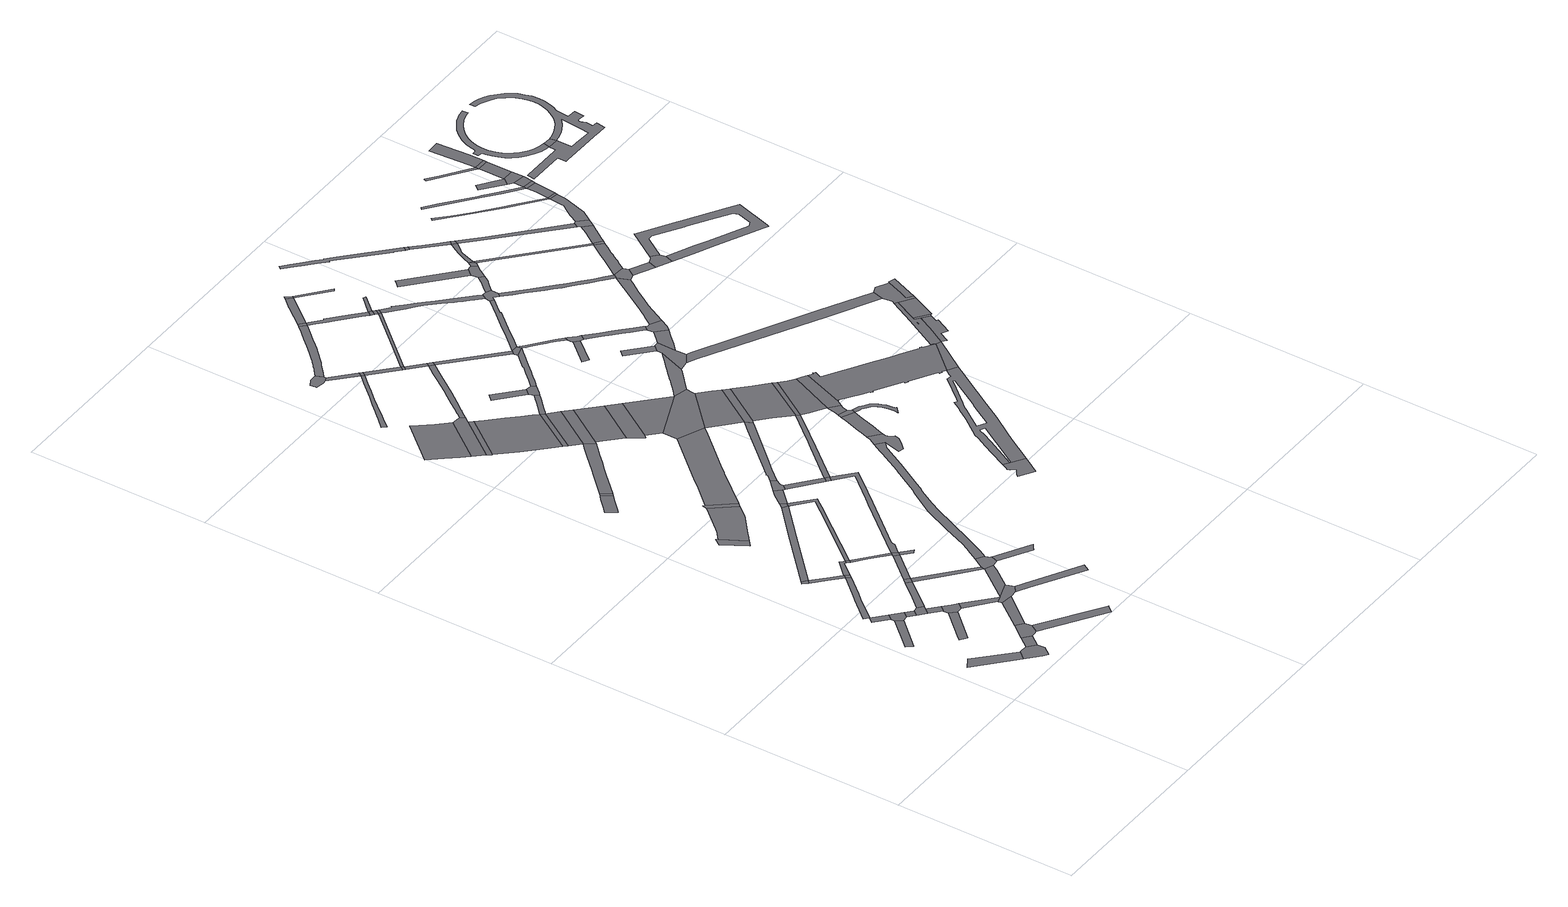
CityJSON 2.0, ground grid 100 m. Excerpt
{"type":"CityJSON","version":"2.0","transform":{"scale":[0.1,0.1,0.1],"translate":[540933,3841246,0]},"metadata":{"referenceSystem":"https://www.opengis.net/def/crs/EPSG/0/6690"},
"CityObjects":{
"road1":{"type":"Road","attributes":{"RoadStructureAttribute.sectionType":"1"},"geometry":[{"type":"MultiSurface","lod":"1","boundaries":[[[0,1,2,3,4,5]]]}]},
"road2":{"type":"Road","geometry":[{"type":"MultiSurface","lod":"1","boundaries":[[[6,7,8,9]]]}]},
"road3":{"type":"Road","geometry":[{"type":"MultiSurface","lod":"1","boundaries":[[[10,11,5,4,12,13,14,15,16,17,18]]]}]},
"road4":{"type":"Road","attributes":{"RoadStructureAttribute.sectionType":"1"},"geometry":[{"type":"MultiSurface","lod":"1","boundaries":[[[19,20,21,22]]]}]},
"road5":{"type":"Road","attributes":{"RoadStructureAttribute.sectionType":"1"},"geometry":[{"type":"MultiSurface","lod":"1","boundaries":[[[23,18,17,24]]]}]},
"road6":{"type":"Road","geometry":[{"type":"MultiSurface","lod":"1","boundaries":[[[22,21,25,6,9,26,27,28]]]}]},
"road7":{"type":"Road","geometry":[{"type":"MultiSurface","lod":"1","boundaries":[[[29,30,31,32,33,34,35,36]]]}]},
"road8":{"type":"Road","attributes":{"RoadStructureAttribute.sectionType":"1"},"geometry":[{"type":"MultiSurface","lod":"1","boundaries":[[[28,27,37,38]]]}]},
"road9":{"type":"Road","geometry":[{"type":"MultiSurface","lod":"1","boundaries":[[[39,23,24,40,41,42,43]]]}]},
"road10":{"type":"Road","geometry":[{"type":"MultiSurface","lod":"1","boundaries":[[[44,38,37,45,46,47]]]}]},
"road11":{"type":"Road","attributes":{"RoadStructureAttribute.sectionType":"1"},"geometry":[{"type":"MultiSurface","lod":"1","boundaries":[[[48,49,50,51,19,52,53,54]]]}]},
"road12":{"type":"Road","attributes":{"RoadStructureAttribute.sectionType":"1"},"geometry":[{"type":"MultiSurface","lod":"1","boundaries":[[[46,45,55,56]]]}]},
"road13":{"type":"Road","geometry":[{"type":"MultiSurface","lod":"1","boundaries":[[[57,58,59,60]]]}]},
"road14":{"type":"Road","geometry":[{"type":"MultiSurface","lod":"1","boundaries":[[[61,62,56,55,63,64,29,36,65,66,67]]]}]},
"road15":{"type":"Road","attributes":{"RoadStructureAttribute.sectionType":"1"},"geometry":[{"type":"MultiSurface","lod":"1","boundaries":[[[68,60,59,69,48,70]]]}]},
"road16":{"type":"Road","attributes":{"RoadStructureAttribute.sectionType":"1"},"geometry":[{"type":"MultiSurface","lod":"1","boundaries":[[[71,72,73,44,47,74,75,76]]]}]},
"road17":{"type":"Road","attributes":{"RoadStructureAttribute.sectionType":"1"},"geometry":[{"type":"MultiSurface","lod":"1","boundaries":[[[77,39,43,78]]]}]},
"road18":{"type":"Road","attributes":{"RoadStructureAttribute.sectionType":"1"},"geometry":[{"type":"MultiSurface","lod":"1","boundaries":[[[79,80,67,66,81,82]]]}]},
"road19":{"type":"Road","attributes":{"RoadStructureAttribute.sectionType":"1"},"geometry":[{"type":"MultiSurface","lod":"1","boundaries":[[[83,84,85,86,42,41]]]}]},
"road20":{"type":"Road","geometry":[{"type":"MultiSurface","lod":"1","boundaries":[[[70,48,54,87]]]}]},
"road21":{"type":"Road","geometry":[{"type":"MultiSurface","lod":"1","boundaries":[[[88,71,76,89]]]}]},
"road22":{"type":"Road","attributes":{"RoadStructureAttribute.sectionType":"1"},"geometry":[{"type":"MultiSurface","lod":"1","boundaries":[[[90,91,70,87,92,93,94]]]}]},
"road23":{"type":"Road","geometry":[{"type":"MultiSurface","lod":"1","boundaries":[[[95,96,82,81,97,98,77,78,99,100,101,102]]]}]},
"road24":{"type":"Road","geometry":[{"type":"MultiSurface","lod":"1","boundaries":[[[103,104,105,106,107]]]}]},
"road25":{"type":"Road","geometry":[{"type":"MultiSurface","lod":"1","boundaries":[[[94,93,108,109]]]}]},
"road26":{"type":"Road","attributes":{"RoadStructureAttribute.sectionType":"1"},"geometry":[{"type":"MultiSurface","lod":"1","boundaries":[[[110,88,89,111]]]}]},
"road27":{"type":"Road","attributes":{"RoadStructureAttribute.sectionType":"1"},"geometry":[{"type":"MultiSurface","lod":"1","boundaries":[[[112,113,89,76,114,115,116,117]]]}]},
"road28":{"type":"Road","attributes":{"RoadStructureAttribute.sectionType":"1"},"geometry":[{"type":"MultiSurface","lod":"1","boundaries":[[[118,119,120,57,60,121,122,123]]]}]},
"road29":{"type":"Road","attributes":{"RoadStructureAttribute.sectionType":"1"},"geometry":[{"type":"MultiSurface","lod":"1","boundaries":[[[124,109,108,125,126,127]]]}]},
"road30":{"type":"Road","attributes":{"RoadStructureAttribute.sectionType":"1"},"geometry":[{"type":"MultiSurface","lod":"1","boundaries":[[[128,129,82,96,130,131]]]}]},
"road31":{"type":"Road","attributes":{"RoadStructureAttribute.sectionType":"1"},"geometry":[{"type":"MultiSurface","lod":"1","boundaries":[[[132,133,134,135,136,137,138,139]]]}]},
"road32":{"type":"Road","attributes":{"RoadStructureAttribute.sectionType":"1"},"geometry":[{"type":"MultiSurface","lod":"1","boundaries":[[[140,141,142,143,107,106,144,145,146,147]]]}]},
"road33":{"type":"Road","geometry":[{"type":"MultiSurface","lod":"1","boundaries":[[[127,126,110,111,148]]]}]},
"road34":{"type":"Road","geometry":[{"type":"MultiSurface","lod":"1","boundaries":[[[149,150,151,152,148,111]]]}]},
"road35":{"type":"Road","geometry":[{"type":"MultiSurface","lod":"1","boundaries":[[[153,154,155,156,157,158,159,102,101]]]}]},
"road36":{"type":"Road","geometry":[{"type":"MultiSurface","lod":"1","boundaries":[[[160,132,139,161]]]}]},
"road37":{"type":"Road","geometry":[{"type":"MultiSurface","lod":"1","boundaries":[[[162,163,117,116,128,131,164,165,166,167,168,169]]]}]},
"road38":{"type":"Road","attributes":{"RoadStructureAttribute.sectionType":"1"},"geometry":[{"type":"MultiSurface","lod":"1","boundaries":[[[170,171,172,173,123,174,175,176,177,94,109]]]}]},
"road39":{"type":"Road","geometry":[{"type":"MultiSurface","lod":"1","boundaries":[[[178,140,147,179,180]]]}]},
"road40":{"type":"Road","geometry":[{"type":"MultiSurface","lod":"1","boundaries":[[[181,182,183,184,166,165]]]}]},
"road41":{"type":"Road","attributes":{"function":"2","RoadStructureAttribute.sectionType":"1"},"geometry":[{"type":"MultiSurface","lod":"1","boundaries":[[[185,186,187,188,189,190,191,192,193]]]}]},
"road42":{"type":"Road","geometry":[{"type":"MultiSurface","lod":"1","boundaries":[[[194,118,123,173]]]}]},
"road43":{"type":"Road","geometry":[{"type":"MultiSurface","lod":"1","boundaries":[[[195,196,197,198,199,200,201,160,161,202,203,204,205,206,207,208,209,210,211]]]}]},
"road44":{"type":"Road","attributes":{"RoadStructureAttribute.sectionType":"1"},"geometry":[{"type":"MultiSurface","lod":"1","boundaries":[[[212,213,194,173,214]]]}]},
"road45":{"type":"Road","geometry":[{"type":"MultiSurface","lod":"1","boundaries":[[[215,193,192,216,217,218,219,220]]]}]},
"road46":{"type":"Road","geometry":[{"type":"MultiSurface","lod":"1","boundaries":[[[217,216,221,222,223]]]}]},
"road47":{"type":"Road","attributes":{"RoadStructureAttribute.sectionType":"1"},"geometry":[{"type":"MultiSurface","lod":"1","boundaries":[[[224,225,226,227,228,229,230,231,232,233,234,235,236,237,238,239,127,148]]]}]},
"road48":{"type":"Road","geometry":[{"type":"MultiSurface","lod":"1","boundaries":[[[240,212,214,241,242,243,244]]]}]},
"road49":{"type":"Road","attributes":{"function":"2","RoadStructureAttribute.sectionType":"1"},"geometry":[{"type":"MultiSurface","lod":"1","boundaries":[[[245,246,247,248,223,222,249,250,251,252]]]}]},
"road50":{"type":"Road","geometry":[{"type":"MultiSurface","lod":"1","boundaries":[[[253,254,255,256,180,179,257,258,259,260,261,262,263]]]}]},
"road51":{"type":"Road","attributes":{"RoadStructureAttribute.sectionType":"1"},"geometry":[{"type":"MultiSurface","lod":"1","boundaries":[[[242,241,264,265]]]}]},
"road52":{"type":"Road","attributes":{"RoadStructureAttribute.sectionType":"1"},"geometry":[{"type":"MultiSurface","lod":"1","boundaries":[[[266,267,268,269,270,271,272,273,274,275,276,277,278,279,280,281,282,283,284,285]]]}]},
"road53":{"type":"Road","attributes":{"RoadStructureAttribute.sectionType":"1"},"geometry":[{"type":"MultiSurface","lod":"1","boundaries":[[[286,287,288,289,290,291,292,293,294,295,296,297,298,162,169,299,300,301,302,303,304,305,306,307,308,309,310,311,312,313,314]]]}]},
"road54":{"type":"Road","geometry":[{"type":"MultiSurface","lod":"1","boundaries":[[[252,251,315,316]]]}]},
"road55":{"type":"Road","geometry":[{"type":"MultiSurface","lod":"1","boundaries":[[[265,264,235,234]]]}]},
"road56":{"type":"Road","attributes":{"function":"2","RoadStructureAttribute.sectionType":"1"},"geometry":[{"type":"MultiSurface","lod":"1","boundaries":[[[316,315,195,317]]]}]},
"road57":{"type":"Road","geometry":[{"type":"MultiSurface","lod":"1","boundaries":[[[318,319,320,321,322,323,324,325,326,327,328]]]}]},
"road58":{"type":"Road","geometry":[{"type":"MultiSurface","lod":"1","boundaries":[[[317,195,211,329,330]]]}]},
"road59":{"type":"Road","attributes":{"RoadStructureAttribute.sectionType":"1"},"geometry":[{"type":"MultiSurface","lod":"1","boundaries":[[[331,326,325,266,332]]]}]},
"road60":{"type":"Road","attributes":{"function":"2","RoadStructureAttribute.sectionType":"1"},"geometry":[{"type":"MultiSurface","lod":"1","boundaries":[[[330,329,333,334]]]}]},
"road61":{"type":"Road","attributes":{"RoadStructureAttribute.sectionType":"1"},"geometry":[{"type":"MultiSurface","lod":"1","boundaries":[[[335,336,337,338,339,340,341,342,343,240,244,344,345,346,347,348]]]}]},
"road62":{"type":"Road","attributes":{"RoadStructureAttribute.sectionType":"1"},"geometry":[{"type":"MultiSurface","lod":"1","boundaries":[[[349,350,351,352,353,354,355,356,357,220,219,358,359,360,361,362,363,364,365,366]]]}]},
"road63":{"type":"Road","geometry":[{"type":"MultiSurface","lod":"1","boundaries":[[[332,266,285,367]]]}]},
"road64":{"type":"Road","geometry":[{"type":"MultiSurface","lod":"1","boundaries":[[[334,333,368,369,370]]]}]},
"road65":{"type":"Road","attributes":{"RoadStructureAttribute.sectionType":"1"},"geometry":[{"type":"MultiSurface","lod":"1","boundaries":[[[371,372,373,374,252,316,375,376,377,378,379,380]]]}]},
"road66":{"type":"Road","geometry":[{"type":"MultiSurface","lod":"1","boundaries":[[[381,382,383,384]]]}]},
"road67":{"type":"Road","attributes":{"RoadStructureAttribute.sectionType":"1"},"geometry":[{"type":"MultiSurface","lod":"1","boundaries":[[[367,285,385,386]]]}]},
"road68":{"type":"Road","attributes":{"RoadStructureAttribute.sectionType":"1"},"geometry":[{"type":"MultiSurface","lod":"1","boundaries":[[[387,388,389,390,265,234,391,392,393,394]]]}]},
"road69":{"type":"Road","geometry":[{"type":"MultiSurface","lod":"1","boundaries":[[[386,385,395,396]]]}]},
"road70":{"type":"Road","attributes":{"RoadStructureAttribute.sectionType":"1"},"geometry":[{"type":"MultiSurface","lod":"1","boundaries":[[[397,398,399,400,401,402,403,404,405,406,407,408,409,410,411,328,327,412,413,414,415,416,417,418,419,420,421,422,423,424,425,426]]]}]},
"road71":{"type":"Road","geometry":[{"type":"MultiSurface","lod":"1","boundaries":[[[384,383,427,371,380,428,429,430,431,432,433]]]}]},
"road72":{"type":"Road","attributes":{"function":"2","RoadStructureAttribute.sectionType":"1"},"geometry":[{"type":"MultiSurface","lod":"1","boundaries":[[[434,370,369,435,436]]]}]},
"road73":{"type":"Road","attributes":{"RoadStructureAttribute.sectionType":"1"},"geometry":[{"type":"MultiSurface","lod":"1","boundaries":[[[396,395,349,437]]]}]},
"road74":{"type":"Road","geometry":[{"type":"MultiSurface","lod":"1","boundaries":[[[436,435,253,263,438,439,440]]]}]},
"road75":{"type":"Road","geometry":[{"type":"MultiSurface","lod":"1","boundaries":[[[437,349,366,441]]]}]},
"road76":{"type":"Road","attributes":{"function":"2","RoadStructureAttribute.sectionType":"1"},"geometry":[{"type":"MultiSurface","lod":"1","boundaries":[[[442,438,263,443,335,444]]]}]},
"road77":{"type":"Road","geometry":[{"type":"MultiSurface","lod":"1","boundaries":[[[445,446,447,448,449,450,451,452,453,454,455,456]]]}]},
"road78":{"type":"Road","geometry":[{"type":"MultiSurface","lod":"1","boundaries":[[[457,458,286,314,459,460,461,462,463,464,465,466,467,468]]]}]},
"road79":{"type":"Road","attributes":{"RoadStructureAttribute.sectionType":"1"},"geometry":[{"type":"MultiSurface","lod":"1","boundaries":[[[441,366,469,470]]]}]},
"road80":{"type":"Road","attributes":{"RoadStructureAttribute.sectionType":"1"},"geometry":[{"type":"MultiSurface","lod":"1","boundaries":[[[471,472,473,474,475,476,477,478,479,480,481,482,483,484,485,486,487,488,489,490,491,433,432]]]}]},
"road81":{"type":"Road","geometry":[{"type":"MultiSurface","lod":"1","boundaries":[[[492,397,426,493]]]}]},
"road82":{"type":"Road","geometry":[{"type":"MultiSurface","lod":"1","boundaries":[[[444,335,348,494,495]]]}]},
"road83":{"type":"Road","attributes":{"RoadStructureAttribute.sectionType":"1"},"geometry":[{"type":"MultiSurface","lod":"1","boundaries":[[[496,497,386,396,498]]]}]},
"road84":{"type":"Road","attributes":{"RoadStructureAttribute.sectionType":"1"},"geometry":[{"type":"MultiSurface","lod":"1","boundaries":[[[499,500,501,502,457,468,503,504,505,506,507]]]}]},
"road85":{"type":"Road","attributes":{"function":"2","RoadStructureAttribute.sectionType":"1"},"geometry":[{"type":"MultiSurface","lod":"1","boundaries":[[[508,509,495,494,510,387,511]]]}]},
"road86":{"type":"Road","attributes":{"RoadStructureAttribute.sectionType":"1"},"geometry":[{"type":"MultiSurface","lod":"1","boundaries":[[[512,513,514,515,516,517,518,519,492,493,520,521,522,523,524,525,526,527]]]}]},
"road87":{"type":"Road","attributes":{"RoadStructureAttribute.sectionType":"1"},"geometry":[{"type":"MultiSurface","lod":"1","boundaries":[[[528,529,530,531,532,493,426,533,534,535,536,537,538,539]]]}]},
"road88":{"type":"Road","geometry":[{"type":"MultiSurface","lod":"1","boundaries":[[[540,499,507,541,542,543]]]}]},
"road89":{"type":"Road","geometry":[{"type":"MultiSurface","lod":"1","boundaries":[[[470,469,485,484,544]]]}]},
"road90":{"type":"Road","attributes":{"RoadStructureAttribute.sectionType":"1"},"geometry":[{"type":"MultiSurface","lod":"1","boundaries":[[[545,546,547,540,543,548,549]]]}]},
"road91":{"type":"Road","geometry":[{"type":"MultiSurface","lod":"1","boundaries":[[[511,387,394,550]]]}]},
"road92":{"type":"Road","attributes":{"RoadStructureAttribute.sectionType":"1"},"geometry":[{"type":"MultiSurface","lod":"1","boundaries":[[[551,552,553,554,555,556,557,558,559,560,436,440,561,562,563]]]}]},
"road93":{"type":"Road","attributes":{"function":"2","RoadStructureAttribute.sectionType":"1"},"geometry":[{"type":"MultiSurface","lod":"1","boundaries":[[[564,550,394,565,566,567,545,568]]]}]},
"road94":{"type":"Road","attributes":{"RoadStructureAttribute.sectionType":"1"},"geometry":[{"type":"MultiSurface","lod":"1","boundaries":[[[569,570,571,572,573,574,575,576,577,578,579,580,581,582,583,584,585,586,587,588,589,590,541,507]]]}]},
"road95":{"type":"Road","geometry":[{"type":"MultiSurface","lod":"1","boundaries":[[[539,538,591,592]]]}]},
"road96":{"type":"Road","geometry":[{"type":"MultiSurface","lod":"1","boundaries":[[[593,512,527,594]]]}]},
"road97":{"type":"Road","geometry":[{"type":"MultiSurface","lod":"1","boundaries":[[[595,596,597,598,599,600]]]}]},
"road98":{"type":"Road","attributes":{"RoadStructureAttribute.sectionType":"1"},"geometry":[{"type":"MultiSurface","lod":"1","boundaries":[[[592,591,496,601]]]}]},
"road99":{"type":"Road","attributes":{"RoadStructureAttribute.sectionType":"1"},"geometry":[{"type":"MultiSurface","lod":"1","boundaries":[[[602,603,604,605,544,484,606,607,608,609,610,611,612,613,614]]]}]},
"road100":{"type":"Road","geometry":[{"type":"MultiSurface","lod":"1","boundaries":[[[601,496,498,615]]]}]},
"road101":{"type":"Road","geometry":[{"type":"MultiSurface","lod":"1","boundaries":[[[616,617,568,545,549,618,619]]]}]},
"road102":{"type":"Road","geometry":[{"type":"MultiSurface","lod":"1","boundaries":[[[620,621,622,623,539,592]]]}]},
"road103":{"type":"Road","geometry":[{"type":"MultiSurface","lod":"1","boundaries":[[[624,625,594,527]]]}]},
"road104":{"type":"Road","geometry":[{"type":"MultiSurface","lod":"1","boundaries":[[[626,627,628,629,630,631,632,633,634,635,636,637,638,639,640,641,642,643,644,445,456,645,646,647,648,649,650,651,652,653,654,455,454,655,656,657,658,659,660],[661,662,663,664,665,666,667,668,669,670,671,672,673,674,675]]]}]},
"road105":{"type":"Road","geometry":[{"type":"MultiSurface","lod":"1","boundaries":[[[676,677,678,679]]]}]},
"road106":{"type":"Road","attributes":{"RoadStructureAttribute.sectionType":"1"},"geometry":[{"type":"MultiSurface","lod":"1","boundaries":[[[680,681,682,683,684,685,686,687,688,689,470,544,690,691,692,693,694,695,696]]]}]},
"road107":{"type":"Road","geometry":[{"type":"MultiSurface","lod":"1","boundaries":[[[697,679,678,698,551,563,699,700,701,702]]]}]},
"road108":{"type":"Road","geometry":[{"type":"MultiSurface","lod":"1","boundaries":[[[703,704,614,613,705,706,595,600,707,708,709,710]]]}]},
"road109":{"type":"Road","attributes":{"RoadStructureAttribute.sectionType":"1"},"geometry":[{"type":"MultiSurface","lod":"1","boundaries":[[[711,712,713,714,715,716,717,718,719,720,615,498,721,722,723,724,725,726,727,728,729,730,731,732,733,734,735,736]]]}]},
"road110":{"type":"Road","attributes":{"RoadStructureAttribute.sectionType":"1"},"geometry":[{"type":"MultiSurface","lod":"1","boundaries":[[[737,738,739,740,741,742,710,709,743,744,745,746,747,748,749,750]]]}]},
"road111":{"type":"Road","geometry":[{"type":"MultiSurface","lod":"1","boundaries":[[[751,752,697,702,753,754,755]]]}]},
"road112":{"type":"Road","attributes":{"function":"2","RoadStructureAttribute.sectionType":"7"},"geometry":[{"type":"MultiSurface","lod":"1","boundaries":[[[756,757,758,759,760,761,762,763,764,765,766,767,768,769,770,771,772,773,619,618,774,775,776,777,778,779,780,781,782,783,784,785,786,787,788,628,789]]]}]},
"road113":{"type":"Road","geometry":[{"type":"MultiSurface","lod":"1","boundaries":[[[736,735,680,696,790,791,792,793,794,795]]]}]},
"road114":{"type":"Road","geometry":[{"type":"MultiSurface","lod":"1","boundaries":[[[796,750,749,797,751,755,798,799,800]]]}]},
"road115":{"type":"Road","attributes":{"RoadStructureAttribute.sectionType":"1"},"geometry":[{"type":"MultiSurface","lod":"1","boundaries":[[[801,802,803,804,805]]]}]},
"road116":{"type":"Road","attributes":{"RoadStructureAttribute.sectionType":"1"},"geometry":[{"type":"MultiSurface","lod":"1","boundaries":[[[806,807,808,809,810,811,812,813,814,815,816,817,818,819,820,821,822,823]]]}]},
"road117":{"type":"Road","attributes":{"RoadStructureAttribute.sectionType":"1"},"geometry":[{"type":"MultiSurface","lod":"1","boundaries":[[[824,825,826,795,794,827,828,829]]]}]},
"road118":{"type":"Road","geometry":[{"type":"MultiSurface","lod":"1","boundaries":[[[830,831,832,805,804,833,834,824,829,835,836,837]]]}]},
"road119":{"type":"Road","attributes":{"RoadStructureAttribute.sectionType":"1"},"geometry":[{"type":"MultiSurface","lod":"1","boundaries":[[[838,839,840,700,699,841,842,843,844]]]}]},
"road120":{"type":"Road","attributes":{"RoadStructureAttribute.sectionType":"1"},"geometry":[{"type":"MultiSurface","lod":"1","boundaries":[[[845,846,847,848,849,850,851,852,793,792,853,854,855,856,857,858,859,860,861,862,863,864,865,866,867]]]}]},
"road121":{"type":"Road","attributes":{"RoadStructureAttribute.sectionType":"1"},"geometry":[{"type":"MultiSurface","lod":"1","boundaries":[[[868,869,870,871,872,873,874,800,799,875,876,877,878,879,880,881]]]}]},
"road122":{"type":"Road","geometry":[{"type":"MultiSurface","lod":"1","boundaries":[[[789,628,627,882]]]}]},
"road123":{"type":"Road","attributes":{"RoadStructureAttribute.sectionType":"1"},"geometry":[{"type":"MultiSurface","lod":"1","boundaries":[[[883,830,837,884,885]]]}]},
"road124":{"type":"Road","geometry":[{"type":"MultiSurface","lod":"1","boundaries":[[[883,885,886]]]}]},
"road125":{"type":"Road","geometry":[{"type":"MultiSurface","lod":"1","boundaries":[[[823,822,887,888]]]}]},
"road126":{"type":"Road","attributes":{"RoadStructureAttribute.sectionType":"1"},"geometry":[{"type":"MultiSurface","lod":"1","boundaries":[[[889,890,891,892,893,883,886,894,895,896,897,898]]]}]},
"road127":{"type":"Road","attributes":{"RoadStructureAttribute.sectionType":"1"},"geometry":[{"type":"MultiSurface","lod":"1","boundaries":[[[899,900,888,887,889,901]]]}]},
"road128":{"type":"Road","geometry":[{"type":"MultiSurface","lod":"1","boundaries":[[[901,889,898,902]]]}]},
"road129":{"type":"Road","geometry":[{"type":"MultiSurface","lod":"1","boundaries":[[[867,866,903,868,881,904,905,906]]]}]},
"road130":{"type":"Road","attributes":{"RoadStructureAttribute.sectionType":"1"},"geometry":[{"type":"MultiSurface","lod":"1","boundaries":[[[886,885,907,908]]]}]},
"road131":{"type":"Road","geometry":[{"type":"MultiSurface","lod":"1","boundaries":[[[909,910,911,912,913,914,915,916,917,918,919]]]}]},
"road132":{"type":"Road","geometry":[{"type":"MultiSurface","lod":"1","boundaries":[[[920,921,922,923,924,925,789,882,926,927,928,909,929,930,931,932,933]]]}]},
"road133":{"type":"Road","attributes":{"RoadStructureAttribute.sectionType":"1"},"geometry":[{"type":"MultiSurface","lod":"1","boundaries":[[[905,904,934,935]]]}]},
"road134":{"type":"Road","attributes":{"RoadStructureAttribute.sectionType":"1"},"geometry":[{"type":"MultiSurface","lod":"1","boundaries":[[[907,936,937,938,939,940,867,906,941,942,943,944,945,946,947,948,949]]]}]},
"road135":{"type":"Road","attributes":{"RoadStructureAttribute.sectionType":"1"},"geometry":[{"type":"MultiSurface","lod":"1","boundaries":[[[950,929,909,919,951,952]]]}]},
"road136":{"type":"Road","geometry":[{"type":"MultiSurface","lod":"1","boundaries":[[[953,954,935,934,955,956,957]]]}]},
"road137":{"type":"Road","attributes":{"RoadStructureAttribute.sectionType":"1"},"geometry":[{"type":"MultiSurface","lod":"1","boundaries":[[[958,959,960,902,898,961,962,963,964]]]}]},
"road138":{"type":"Road","geometry":[{"type":"MultiSurface","lod":"1","boundaries":[[[933,950,952,965]]]}]},
"road139":{"type":"Road","geometry":[{"type":"MultiSurface","lod":"1","boundaries":[[[908,907,949,966]]]}]},
"road140":{"type":"Road","geometry":[{"type":"MultiSurface","lod":"1","boundaries":[[[967,968,969,844,843,970,971,972,920,933,965,973,974,975,976,977]]]}]},
"road141":{"type":"Road","attributes":{"RoadStructureAttribute.sectionType":"1"},"geometry":[{"type":"MultiSurface","lod":"1","boundaries":[[[978,979,980,981,908,966,982,983,984,985,986]]]}]},
"road142":{"type":"Road","geometry":[{"type":"MultiSurface","lod":"1","boundaries":[[[987,988,989,974,973]]]}]},
"road143":{"type":"Road","attributes":{"RoadStructureAttribute.sectionType":"1"},"geometry":[{"type":"MultiSurface","lod":"1","boundaries":[[[990,991,992,993,994,995,996,997,998,999,1000,1001]]]}]},
"road144":{"type":"Road","geometry":[{"type":"MultiSurface","lod":"1","boundaries":[[[1002,964,963,1003,978,986,1004]]]}]},
"road145":{"type":"Road","attributes":{"RoadStructureAttribute.sectionType":"1"},"geometry":[{"type":"MultiSurface","lod":"1","boundaries":[[[1005,1006,1007,1008,1009,1010,1011,1012,1013,1014,1015,1016,1017,1018]]]}]},
"road146":{"type":"Road","attributes":{"RoadStructureAttribute.sectionType":"1"},"geometry":[{"type":"MultiSurface","lod":"1","boundaries":[[[1019,1020,1021,1022,1023,1024,1002,1004,1025,1026,1027,1028,1029]]]}]},
"road147":{"type":"Road","attributes":{"RoadStructureAttribute.sectionType":"1"},"geometry":[{"type":"MultiSurface","lod":"1","boundaries":[[[1030,1031,1032,1033,1034,1035,1036,1037,1038,1039,1040,1041,953,957,1042,1043,1044,1045,1046,1047,1048,1049,1050,1051,1052,956,955]]]}]},
"road148":{"type":"Road","geometry":[{"type":"MultiSurface","lod":"1","boundaries":[[[1001,1000,1019,1029,1053]]]}]},
"road149":{"type":"Road","geometry":[{"type":"MultiSurface","lod":"1","boundaries":[[[1054,1055,1056,1057]]]}]},
"road150":{"type":"Road","attributes":{"RoadStructureAttribute.sectionType":"1"},"geometry":[{"type":"MultiSurface","lod":"1","boundaries":[[[1058,1059,1060,1061,1062,1063,1064,1065]]]}]},
"road151":{"type":"Road","attributes":{"RoadStructureAttribute.sectionType":"1"},"geometry":[{"type":"MultiSurface","lod":"1","boundaries":[[[1066,1067,1068,1069,1001,1053,1070,1071]]]}]},
"road152":{"type":"Road","geometry":[{"type":"MultiSurface","lod":"1","boundaries":[[[1018,1017,1066,1071,1072]]]}]},
"road153":{"type":"Road","attributes":{"RoadStructureAttribute.sectionType":"1"},"geometry":[{"type":"MultiSurface","lod":"1","boundaries":[[[1073,1074,1018,1072,1075]]]}]},
"road154":{"type":"Road","geometry":[{"type":"MultiSurface","lod":"1","boundaries":[[[1076,1057,1056,1073,1075]]]}]},
"road155":{"type":"Road","attributes":{"RoadStructureAttribute.sectionType":"1"},"geometry":[{"type":"MultiSurface","lod":"1","boundaries":[[[1077,1078,1079,1057,1076]]]}]},
"road156":{"type":"Road","geometry":[{"type":"MultiSurface","lod":"1","boundaries":[[[1080,1065,1064,1078,1077]]]}]},
"road157":{"type":"Road","attributes":{"RoadStructureAttribute.sectionType":"1"},"geometry":[{"type":"MultiSurface","lod":"1","boundaries":[[[1081,1082,1083,1084,1085,1065,1080]]]}]},
"road158":{"type":"Road","attributes":{"RoadStructureAttribute.sectionType":"1"},"geometry":[{"type":"MultiSurface","lod":"1","boundaries":[[[1086,1087,1088,1089,1090,1091,1092,1093,1094,1095,1096,1097,1098,1099,1100,1101,1102,1103,1104,1105,1106,1107,1108,1109,1110,1111,1112,1113,1114,1115,1116,1117,1118,1119,1120,1121,1122,1123,1124,1125,1126,1127,1128,1129,1130,1131,1132,1133,1134,1135,1136,1137,1138,1139,1140,1141,1142,1143]]]}]},
"road159":{"type":"Road","geometry":[{"type":"MultiSurface","lod":"1","boundaries":[[[1144,1116,1115,1145,1146]]]}]},
"road160":{"type":"Road","attributes":{"RoadStructureAttribute.sectionType":"1"},"geometry":[{"type":"MultiSurface","lod":"1","boundaries":[[[1115,1147,1148,1149,1150,1151,1152,1153,1154,1155,1156,1157,1158,1159,1160,1161,1162,1163,1164,1165,1166,1167,1168,1169,1170,1171,1172,1173,1174,1175,1176,1177,1178,1179,1180,1181,1182,1183,1184,1185,1186,1187,1188,1189,1190,1191,1192,1193,1194,1195,1196,1197,1198,1199,1200,1201,1202,1203,1204,1205,1206,1207,1208,1209,1210,1211,1212,1213,1214,1146,1145],[1215,1216,1217,1218,1219,1220,1221,1222,1223,1224,1225,1145]]]}]}
},
"vertices":[
[146,364,0],[145,365,0],[143,364,0],[90,332,0],[295,146,0],[334,189,0],
[200,823,0],[57,667,0],[85,637,0],[228,791,0],
[364,188,0],[351,189,0],[365,82,0],[391,63,0],[427,112,0],[425,126,0],[424,135,0],[422,152,0],[379,187,0],
[152,935,0],[129,908,0],[200,848,0],[222,874,0],
[425,245,0],[469,210,0],
[200,843,0],[254,793,0],[256,794,0],[281,823,0],
[394,645,0],[385,635,0],[259,498,0],[249,486,0],[246,484,0],[265,471,0],[284,459,0],[425,613,0],
[293,762,0],[318,792,0],
[489,327,0],[487,213,0],[509,216,0],[536,259,0],[530,295,0],
[345,794,0],[336,725,0],[361,755,0],[374,770,0],
[351,1209,0],[254,1099,0],[232,1075,0],[129,957,0],[252,1054,0],[280,1086,0],[368,1189,0],
[394,675,0],[419,703,0],
[204,1367,0],[193,1357,0],[218,1331,0],[235,1346,0],
[477,652,0],[459,668,0],[394,673,0],[394,671,0],[451,615,0],[460,616,0],[485,645,0],
[303,1283,0],[287,1268,0],[364,1227,0],
[477,949,0],[453,921,0],[419,880,0],[444,854,0],[472,888,0],[504,926,0],
[606,475,0],[671,468,0],
[632,515,0],[630,517,0],[601,500,0],[638,510,0],
[836,2,0],[867,36,0],[870,40,0],[863,44,0],
[381,1205,0],
[495,969,0],[519,949,0],
[455,1289,0],[438,1303,0],[443,1278,0],[451,1271,0],[461,1285,0],
[736,527,0],[730,541,0],[602,493,0],[603,490,0],[680,469,0],[706,472,0],[714,473,0],[748,499,0],
[255,1893,0],[230,1857,0],[304,1728,0],[337,1755,0],[262,1885,0],
[467,1258,0],[476,1273,0],
[620,1116,0],[645,1095,0],
[710,784,0],[609,871,0],[602,844,0],[686,773,0],[777,698,0],[786,719,0],
[638,1770,0],[501,1643,0],[487,1630,0],[492,1587,0],[502,1597,0],[668,1752,0],
[542,1216,0],[532,1204,0],[627,1125,0],[634,1137,0],
[781,694,0],[654,530,0],[807,642,0],[827,677,0],
[231,2545,0],[212,2527,0],[167,2484,0],[137,2455,0],[173,2400,0],[194,2421,0],[237,2463,0],[267,2492,0],
[434,2065,0],[324,1941,0],[302,1918,0],[275,1895,0],[369,1782,0],[381,1793,0],[488,1883,0],[538,1944,0],
[657,1112,0],
[661,1081,0],[698,1048,0],[718,1058,0],[667,1104,0],
[721,469,0],[779,436,0],[1050,279,0],[1061,298,0],[1072,317,0],[799,470,0],[791,475,0],
[245,2556,0],[282,2506,0],
[820,775,0],[791,727,0],[859,681,0],[864,682,0],[879,719,0],[876,721,0],[874,722,0],[863,750,0],
[645,1483,0],[727,1586,0],[794,1669,0],[681,1768,0],[675,1747,0],[772,1666,0],[721,1604,0],[622,1483,0],
[442,2093,0],[552,1961,0],[451,2085,0],
[1035,584,0],[1052,597,0],[1070,609,0],[1062,614,0],
[306,3466,0],[261,3517,0],[210,3575,0],[182,3611,0],[1,3402,0],[62,3330,0],[112,3271,0],[147,3232,0],[317,3454,0],
[659,1797,0],
[529,2843,0],[506,2820,0],[489,2803,0],[453,2767,0],[376,2688,0],[365,2677,0],[355,2667,0],[323,2548,0],[333,2558,0],[343,2569,0],[393,2620,0],[419,2646,0],[450,2678,0],[482,2710,0],[504,2732,0],[508,2736,0],[564,2792,0],
[727,1878,0],[702,1853,0],[759,1846,0],
[362,3447,0],[196,3177,0],[365,3399,0],[374,3410,0],[386,3426,0],[369,3446,0],
[214,3155,0],[215,3157,0],[385,3376,0],
[673,1129,0],[697,1155,0],[699,1158,0],[700,1161,0],[704,1183,0],[810,1306,0],[919,1434,0],[957,1479,0],[973,1498,0],[1075,1621,0],[969,1715,0],[951,1693,0],[1045,1619,0],[926,1480,0],[894,1442,0],[691,1204,0],
[783,1935,0],[768,1838,0],[788,1863,0],[788,1879,0],[807,1912,0],
[583,3169,0],[543,3210,0],[489,3264,0],[419,3337,0],[307,3059,0],[403,2963,0],[457,2912,0],[607,3144,0],
[811,2489,0],[598,2250,0],[597,2249,0],[547,2192,0],[630,2053,0],[712,2150,0],[716,2155,0],[754,2201,0],[818,2273,0],[921,2388,0],[957,2429,0],
[930,1710,0],[948,1733,0],
[381,4025,0],[341,3981,0],[304,3940,0],[267,3899,0],[225,3855,0],[185,3810,0],[155,3779,0],[144,3766,0],[98,3717,0],[115,3695,0],[146,3732,0],[186,3778,0],[228,3828,0],[242,3844,0],[263,3868,0],[285,3892,0],[307,3916,0],[350,3965,0],[364,3981,0],[393,4012,0],
[1301,1680,0],[1273,1627,0],[1265,1611,0],[1191,1475,0],[1190,1474,0],[1129,1370,0],[1105,1329,0],[1089,1305,0],[1007,1176,0],[938,1018,0],[884,892,0],[866,857,0],[857,840,0],[888,792,0],[931,887,0],[995,1028,0],[1042,1134,0],[1069,1192,0],[1096,1239,0],[1123,1284,0],[1138,1307,0],[1140,1311,0],[1167,1358,0],[1234,1473,0],[1241,1486,0],[1247,1495,0],[1308,1609,0],[1313,1618,0],[1344,1646,0],
[476,2894,0],[625,3125,0],
[679,3073,0],
[249,4205,0],[217,4206,0],[183,4186,0],[187,4155,0],[187,4151,0],[230,4141,0],[235,4142,0],[253,4144,0],[274,4156,0],[274,4167,0],[258,4205,0],
[574,2802,0],[723,3031,0],
[296,4136,0],[393,4045,0],
[683,2696,0],[833,2926,0],
[1101,2297,0],[1091,2286,0],[1056,2247,0],[961,2141,0],[891,2062,0],[818,1981,0],[815,1978,0],[814,1976,0],[819,1971,0],[863,1978,0],[921,2042,0],[991,2117,0],[1099,2235,0],[1120,2258,0],
[626,3798,0],[587,3745,0],[558,3705,0],[503,3628,0],[476,3592,0],[442,3544,0],[413,3505,0],[392,3476,0],[387,3469,0],[413,3461,0],[421,3472,0],[422,3473,0],[465,3530,0],[511,3589,0],[555,3650,0],[563,3661,0],[607,3722,0],[648,3778,0],
[406,4033,0],
[735,2621,0],[748,2634,0],[898,2864,0],
[713,3249,0],[687,3222,0],[680,3215,0],[644,3180,0],[632,3131,0],[654,3153,0],[675,3174,0],[707,3204,0],[723,3220,0],[731,3228,0],
[597,3429,0],[567,3398,0],[706,3277,0],[733,3308,0],
[532,3885,0],[544,3905,0],
[1283,2122,0],[1164,1981,0],[1162,1978,0],[1109,1918,0],[1129,1904,0],[1180,1964,0],[1195,1982,0],[1298,2107,0],
[542,3875,0],[554,3895,0],
[539,4490,0],[531,4481,0],[509,4457,0],[491,4438,0],[468,4414,0],[430,4372,0],[387,4326,0],[353,4289,0],[349,4285,0],[342,4280,0],[323,4263,0],[313,4255,0],[311,4252,0],[296,4239,0],[290,4234,0],[279,4171,0],[296,4185,0],[323,4209,0],[327,4213,0],[333,4218,0],[348,4231,0],[358,4240,0],[376,4256,0],[377,4257,0],[412,4292,0],[449,4330,0],[460,4343,0],[491,4376,0],[527,4416,0],[566,4460,0],
[713,3270,0],[744,3241,0],[759,3257,0],[765,3262,0],[767,3265,0],[784,3284,0],[765,3304,0],
[1068,2701,0],[811,2573,0],[1081,2687,0],
[638,3818,0],
[1157,2619,0],[1158,2635,0],[1161,2670,0],
[660,3797,0],
[1218,2561,0],[1033,2361,0],[1252,2528,0],
[1513,1083,0],[1502,1058,0],[1493,1042,0],[1497,1029,0],[1517,1005,0],[1489,984,0],[1475,971,0],[1556,920,0],[1608,1002,0],[1617,1016,0],[1549,1057,0],[1541,1061,0],
[1330,1743,0],[1324,1721,0],[1322,1553,0],[1350,1546,0],[1385,1582,0],[1405,1611,0],[1414,1637,0],[1400,1651,0],[1394,1660,0],[1391,1668,0],[1390,1677,0],[1393,1694,0],
[931,3517,0],[946,3532,0],
[794,3295,0],[810,3311,0],[837,3340,0],[848,3352,0],[862,3367,0],[870,3376,0],[882,3389,0],[900,3409,0],[913,3423,0],[925,3436,0],[937,3448,0],[949,3462,0],[969,3483,0],[992,3507,0],[933,3489,0],[898,3451,0],[871,3420,0],[874,3417,0],[840,3382,0],[801,3340,0],[775,3313,0],
[549,4504,0],[581,4478,0],
[1131,2269,0],[1282,2499,0],
[834,4228,0],[658,4032,0],[846,4221,0],
[1391,1932,0],[1380,1896,0],[1356,1821,0],[1338,1766,0],[1403,1723,0],[1411,1746,0],[1419,1770,0],[1444,1848,0],[1459,1899,0],
[1361,2423,0],[1291,2491,0],[1202,2202,0],[1429,2359,0],
[682,4663,0],[672,4652,0],[644,4621,0],[638,4613,0],[626,4598,0],[608,4576,0],[590,4554,0],[574,4534,0],[586,4483,0],[619,4525,0],[638,4549,0],[670,4588,0],[676,4594,0],[680,4600,0],[702,4626,0],[710,4636,0],
[810,4286,0],[758,4332,0],[700,4382,0],[652,4423,0],[649,4420,0],[599,4432,0],[638,4399,0],[681,4361,0],[725,4322,0],[770,4283,0],[802,4255,0],[820,4278,0],
[1399,1955,0],[1468,1920,0],[1460,1925,0],[1453,1939,0],
[987,3532,0],
[1417,2029,0],[1409,1989,0],[1407,1984,0],[1460,1969,0],[1469,1984,0],
[1449,2340,0],
[1332,2925,0],[1311,2905,0],[1285,2879,0],[1260,2856,0],[1242,2839,0],[1211,2810,0],[1182,2780,0],[1180,2778,0],[1146,2746,0],[1117,2718,0],[1162,2672,0],[1262,2764,0],[1278,2778,0],
[1487,2304,0],[1306,2101,0],[1335,2078,0],[1373,2056,0],[1523,2281,0],
[1485,1892,0],[1501,1887,0],[1520,1873,0],[1539,1860,0],[1547,1851,0],[1557,1834,0],[1562,1821,0],[1569,1800,0],[1573,1780,0],[1576,1748,0],[1574,1725,0],[1603,1753,0],[1598,1758,0],[1595,1783,0],[1592,1806,0],[1583,1829,0],[1578,1844,0],[1566,1864,0],[1555,1877,0],[1533,1892,0],[1511,1908,0],[1492,1914,0],
[819,4240,0],[834,4266,0],
[692,4677,0],[719,4647,0],
[1168,3329,0],[1063,3210,0],[1061,3208,0],[1078,3197,0],[1094,3186,0],[1195,3305,0],
[849,4254,0],
[1138,3410,0],[1119,3426,0],[1070,3466,0],[1021,3504,0],[1009,3494,0],[1026,3481,0],[1065,3450,0],[1088,3432,0],[1105,3419,0],[1127,3399,0],[1155,3371,0],[1165,3362,0],[1174,3378,0],
[860,4245,0],
[1551,2264,0],[1531,2276,0],[1489,2019,0],[1577,2250,0],
[909,4350,0],[910,4352,0],[904,4355,0],[897,4359,0],
[867,4505,0],[880,4514,0],
[2015,1660,0],[2032,1688,0],[1981,1719,0],[1962,1692,0],[1951,1674,0],[1924,1679,0],[1870,1614,0],[1824,1559,0],[1820,1555,0],[1805,1539,0],[1791,1548,0],[1757,1495,0],[1754,1491,0],[1735,1462,0],[1711,1426,0],[1629,1320,0],[1622,1296,0],[1587,1229,0],[1563,1182,0],[1593,1156,0],[1620,1208,0],[1625,1218,0],[1667,1300,0],[1670,1316,0],[1678,1326,0],[1701,1314,0],[1705,1311,0],[1643,1209,0],[1637,1201,0],[1663,1093,0],[1708,1168,0],[1730,1203,0],[1806,1313,0],[1867,1414,0],[1923,1506,0],[1830,1472,0],[1816,1449,0],[1743,1330,0],[1721,1343,0],[1697,1357,0],[1747,1427,0],[1771,1461,0],[1780,1473,0],[1782,1475,0],[1794,1492,0],[1810,1510,0],[1841,1544,0],[1887,1599,0],[1927,1647,0],[1934,1641,0],
[1237,3100,0],[1209,3072,0],[1334,2958,0],[1361,2987,0],
[1217,3842,0],[1206,3829,0],[1196,3818,0],[1160,3776,0],[1144,3758,0],[1106,3713,0],[1070,3672,0],[1058,3659,0],[1025,3620,0],[989,3579,0],[1038,3591,0],[1085,3647,0],[1128,3698,0],[1169,3746,0],[1165,3749,0],[1195,3785,0],[1233,3829,0],
[1390,2989,0],[1335,2928,0],[1335,2789,0],[1390,2827,0],[1387,2869,0],[1385,2887,0],
[1219,3337,0],[1184,3370,0],[1167,3341,0],[1167,3331,0],[1197,3304,0],[1205,3302,0],[1215,3299,0],[1232,3325,0],
[1217,3915,0],[1176,3955,0],[1122,4008,0],[1072,4057,0],[1038,4090,0],[1009,4118,0],[962,4164,0],[915,4210,0],[909,4203,0],[872,4235,0],[865,4204,0],[906,4169,0],[941,4139,0],[976,4110,0],[1007,4086,0],[1069,4023,0],[1110,3977,0],[1122,3966,0],[1133,3955,0],[1142,3947,0],[1165,3925,0],[1183,3907,0],[1207,3883,0],[1209,3880,0],[1219,3870,0],[1236,3896,0],
[1456,3119,0],[1423,3150,0],[1381,3189,0],[1343,3224,0],[1301,3262,0],[1260,3299,0],[1246,3272,0],[1280,3241,0],[1319,3204,0],[1353,3173,0],[1385,3144,0],[1417,3116,0],[1444,3090,0],[1464,3112,0],
[1448,3053,0],[1413,3014,0],[1424,2920,0],[1466,2965,0],[1502,3003,0],
[2065,1916,0],[2068,1921,0],[2057,1927,0],[2053,1923,0],[1997,1958,0],[1964,1975,0],[1933,1991,0],[1894,2014,0],[1853,2040,0],[1796,2075,0],[1752,2102,0],[1686,2141,0],[1599,2194,0],[1611,2215,0],[1618,2233,0],[1606,2240,0],[1605,2237,0],[1603,2234,0],[1493,2016,0],[1495,2020,0],[1595,1954,0],[1635,1929,0],[1632,1924,0],[1643,1917,0],[1648,1922,0],[1790,1836,0],[1787,1830,0],[1800,1821,0],[1804,1827,0],[1946,1741,0],[1942,1734,0],[1955,1727,0],[1959,1733,0],[2125,1880,0],
[1242,3839,0],[1246,3844,0],[1270,3822,0],[1288,3843,0],[1287,3882,0],[1258,3895,0],
[1474,3102,0],[1445,3082,0],[1523,3025,0],[1547,3073,0],[1490,3103,0],
[1093,4306,0],[1077,4287,0],[1060,4269,0],[1332,4029,0],[1364,4067,0],
[1107,4631,0],[1047,4688,0],[1046,4687,0],[1044,4686,0],[1014,4713,0],[968,4753,0],[920,4795,0],[880,4833,0],[867,4813,0],[913,4771,0],[954,4733,0],[999,4693,0],[1045,4651,0],[1050,4656,0],[1277,4437,0],[1281,4441,0],[1323,4399,0],[1336,4418,0],
[1338,3992,0],[1312,3953,0],[1283,3921,0],[1315,3911,0],[1342,3940,0],[1361,3970,0],
[1391,4068,0],[1388,4068,0],[1386,4068,0],[1336,4006,0],[1337,3998,0],[1371,3985,0],[1395,4024,0],[1411,4041,0],
[2028,2494,0],[1636,2699,0],[1414,2814,0],[1387,2762,0],[2013,2430,0],[2278,2291,0],[2297,2353,0],
[1685,3487,0],[1638,3524,0],[1590,3565,0],[1535,3611,0],[1508,3636,0],[1461,3680,0],[1404,3733,0],[1352,3782,0],[1285,3808,0],[1317,3778,0],[1358,3739,0],[1389,3711,0],[1432,3671,0],[1463,3642,0],[1495,3611,0],[1522,3589,0],[1553,3563,0],[1591,3532,0],[1611,3517,0],[1639,3494,0],[1651,3484,0],[1702,3440,0],[1717,3460,0],
[1703,3439,0],[1679,3400,0],[1657,3365,0],[1621,3308,0],[1573,3228,0],[1535,3169,0],[1519,3145,0],[1610,3193,0],[1640,3240,0],[1670,3287,0],[1696,3325,0],[1704,3337,0],[1726,3370,0],[1730,3375,0],
[2151,1864,0],
[1407,4092,0],[1426,4058,0],[1427,4065,0],
[1430,4080,0],
[1337,4386,0],[1349,4404,0],
[1482,4242,0],[1475,4230,0],[1461,4207,0],[1440,4169,0],[1424,4131,0],[1431,4089,0],[1455,4162,0],[1456,4164,0],[1477,4189,0],[1503,4224,0],
[1464,4293,0],[1399,4356,0],[1499,4260,0],
[1515,4245,0],
[1704,3439,0],[1763,3385,0],[1791,3427,0],[1783,3456,0],
[1859,3673,0],[1866,3684,0],
[2254,2051,0],[2224,1992,0],[2215,1973,0],[2154,1867,0],[2179,1850,0],[2207,1907,0],[2244,1886,0],[2287,1974,0],[2276,1979,0],[2283,1993,0],[2297,2020,0],
[2280,2223,0],[2206,2081,0],[2159,1991,0],[2109,1897,0],[2127,1885,0],[2187,1988,0],[2214,1974,0],[2223,1992,0],[2253,2051,0],[2227,2070,0],[2191,1996,0],[2190,1995,0],[2294,2212,0],[2295,2211,0],
[1878,3330,0],[1894,3378,0],
[1839,3643,0],[1810,3600,0],[1781,3555,0],[1747,3505,0],[1721,3466,0],[1803,3489,0],[1819,3513,0],[1825,3522,0],[1836,3539,0],[1847,3557,0],[1858,3574,0],[1880,3608,0],[1889,3621,0],[1899,3638,0],
[2233,2082,0],[2302,2031,0],[2311,2027,0],
[1933,3402,0],[1923,3387,0],[1963,3290,0],[1978,3338,0],[1970,3367,0],
[1661,4106,0],[1612,4153,0],[1570,4194,0],[1547,4182,0],[1782,3962,0],[1934,3821,0],[1949,3846,0],
[2372,2161,0],
[1910,3654,0],
[2334,2369,0],[2330,2367,0],[2306,2357,0],[2280,2281,0],[2285,2252,0],[2288,2238,0],[2379,2177,0],[2347,2198,0],[2344,2199,0],[2363,2242,0],[2399,2331,0],
[1943,3802,0],[1918,3761,0],[1893,3723,0],[1874,3695,0],[1928,3680,0],[1958,3724,0],[1960,3727,0],[1961,3728,0],[1984,3762,0],
[2393,2209,0],[2441,2327,0],[2405,2340,0],
[1912,4169,0],[1864,4204,0],[1753,4297,0],[1670,4369,0],[1599,4436,0],[1589,4426,0],[1687,4339,0],[1786,4255,0],[1866,4189,0],[1954,4122,0],[2043,4053,0],[2047,4064,0],
[1966,3849,0],[1939,3818,0],[2012,3804,0],
[1925,4304,0],[1884,4337,0],[1870,4349,0],[1797,4408,0],[1721,4470,0],[1646,4526,0],[1639,4521,0],[1633,4516,0],[1635,4515,0],[1762,4415,0],[1860,4336,0],[1958,4259,0],[2048,4191,0],[2053,4208,0],
[2046,4051,0],[2039,3976,0],[2039,3969,0],[2038,3966,0],[2012,3929,0],[1990,3897,0],[2018,3814,0],[2048,3858,0],[2082,3969,0],[2089,3992,0],[2094,4043,0],
[2067,3241,0],[2181,3187,0],[2426,3071,0],[2450,3060,0],[2455,3074,0],[2514,3271,0],[2465,3301,0],[2249,3434,0],[2231,3445,0],[2041,3561,0],[2039,3562,0],[2038,3561,0],[2046,3482,0],[2072,3483,0],[2222,3392,0],[2233,3385,0],[2363,3305,0],[2438,3259,0],[2449,3231,0],[2426,3152,0],[2399,3140,0],[2192,3238,0],[2124,3270,0],
[2096,4056,0],
[1935,4407,0],[1911,4374,0],[2025,4285,0],[2053,4321,0],
[1902,4591,0],[1839,4637,0],[1837,4638,0],[1834,4631,0],[1832,4623,0],[1930,4554,0],[2049,4469,0],[2053,4484,0],
[2053,4187,0],[2053,4167,0],[2053,4136,0],[2048,4081,0],[2104,4125,0],[2111,4180,0],
[2113,4200,0],
[2053,4262,0],[2053,4223,0],[2120,4254,0],
[2120,4321,0],
[2118,4466,0],[2053,4465,0],[2053,4449,0],
[2118,4484,0],
[2117,4571,0],[2105,4746,0],[2038,4742,0],[2052,4521,0],[2053,4499,0],
[2387,4787,0],[2385,4787,0],[2379,4786,0],[2353,4781,0],[2307,4764,0],[2262,4736,0],[2247,4724,0],[2220,4696,0],[2194,4657,0],[2177,4620,0],[2167,4581,0],[2164,4564,0],[2155,4556,0],[2137,4556,0],[2137,4530,0],[2137,4525,0],[2154,4524,0],[2163,4518,0],[2164,4501,0],[2171,4470,0],[2180,4440,0],[2195,4409,0],[2211,4384,0],[2233,4358,0],[2244,4348,0],[2263,4331,0],[2296,4310,0],[2335,4293,0],[2373,4284,0],[2382,4282,0],[2390,4318,0],[2379,4320,0],[2365,4322,0],[2331,4334,0],[2307,4345,0],[2287,4358,0],[2268,4374,0],[2248,4395,0],[2229,4421,0],[2217,4444,0],[2205,4475,0],[2198,4511,0],[2196,4532,0],[2196,4533,0],[2197,4553,0],[2199,4572,0],[2205,4599,0],[2213,4621,0],[2223,4642,0],[2237,4663,0],[2252,4683,0],[2268,4699,0],[2293,4719,0],[2328,4738,0],[2346,4745,0],[2381,4753,0],[2384,4754,0],[2389,4754,0],
[2413,4316,0],[2446,4281,0],[2437,4317,0],
[2381,4244,0],[2367,4244,0],[2149,4244,0],[2139,4244,0],[2137,4231,0],[2134,4201,0],[2333,4199,0],[2334,4153,0],[2351,4152,0],[2489,4150,0],[2570,4149,0],[2617,4148,0],[2660,4147,0],[2666,4199,0],[2637,4203,0],[2639,4219,0],[2643,4244,0],[2634,4259,0],[2631,4261,0],[2630,4265,0],[2633,4281,0],[2635,4284,0],[2638,4285,0],[2677,4281,0],[2683,4336,0],[2632,4341,0],[2641,4414,0],[2653,4439,0],[2657,4451,0],[2665,4479,0],[2670,4505,0],[2671,4537,0],[2668,4576,0],[2660,4609,0],[2648,4643,0],[2632,4671,0],[2616,4692,0],[2615,4694,0],[2590,4720,0],[2563,4743,0],[2538,4758,0],[2509,4771,0],[2480,4781,0],[2451,4786,0],[2450,4754,0],[2478,4747,0],[2493,4742,0],[2515,4733,0],[2537,4720,0],[2559,4704,0],[2578,4685,0],[2589,4671,0],[2600,4658,0],[2614,4632,0],[2627,4598,0],[2634,4565,0],[2636,4540,0],[2634,4507,0],[2629,4481,0],[2623,4463,0],[2621,4456,0],[2606,4425,0],[2590,4401,0],[2572,4381,0],[2548,4360,0],[2518,4342,0],[2494,4330,0],[2466,4322,0],[2468,4285,0],[2507,4296,0],[2510,4297,0],[2537,4310,0],[2564,4326,0],[2582,4340,0],[2596,4354,0],[2584,4235,0],[2579,4190,0],[2504,4193,0],[2446,4194,0]
]}
